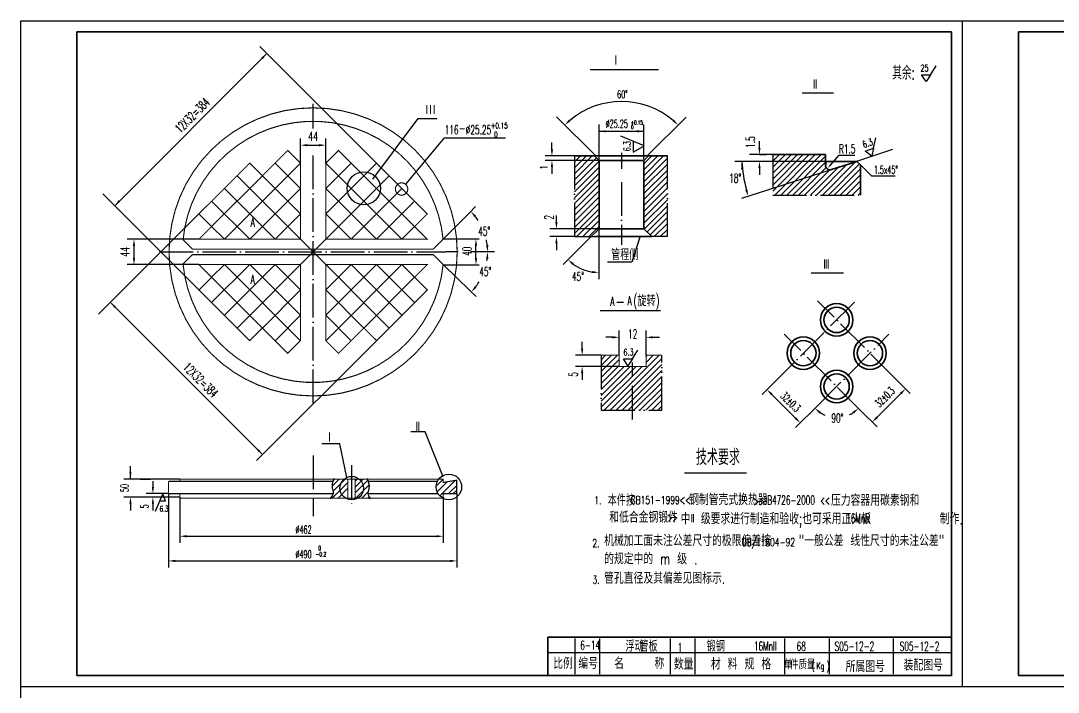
# Model space of a CAD drawing. Extents: x 0 to 841, y 6 to 600.
# Drawn here: x 0 to 462.7, y 300.5 to 600 of the extents above; entities that cross this region are included whole.
import ezdxf
from ezdxf.enums import TextEntityAlignment as Align

# ---------------------------------------------------------------- set-up
doc = ezdxf.new("R2010")
doc.units = 0
doc.header["$MEASUREMENT"] = 0
doc.linetypes.add('SDHS', pattern=[21, 15, -2, 0, -2, 0, -2])
doc.linetypes.add('ZHXS', pattern=[19, 15, -2, 0, -2])
doc.layers.get('0').update_dxf_attribs({"linetype": 'CONTINUOUS'})
for name, color, linetype in [('1', 7, 'ZHXS'), ('2', 7, 'SDHS'), ('4', 1, 'CONTINUOUS'), ('FRAME', 1, 'CONTINUOUS')]:
    doc.layers.add(name, color=color, linetype=linetype)
doc.styles.add('HZ', font='txt', dxfattribs={"width": 0.6, "bigfont": 'hztxt'})
doc.styles.add('HZ1', font='TXT1', dxfattribs={"width": 0.65, "bigfont": 'HZTXT'})

# ---------------------------------------------------------------- blocks, each defined once
blk = doc.blocks.new('*X3')
at = {"color": 0}
for p, q in [((356.5, 483.78), (372.72, 500)), ((356.5, 486.43), (370.07, 500)), ((356.5, 489.08), (367.42, 500)), ((356.5, 491.73), (364.77, 500)), ((356.5, 494.39), (362.11, 500)), ((356.5, 497.04), (359.46, 500)), ((356.5, 499.69), (356.81, 500)), ((357.37, 482), (375.37, 500)), ((360.02, 482), (378.02, 500)), ((362.68, 482), (380, 499.32)), ((365.33, 482), (380, 496.67)), ((375.93, 482), (389.49, 495.56)), ((378.59, 482), (393.39, 496.81)), ((381.24, 482), (395.12, 495.88)), ((367.98, 482), (380.06, 494.08)), ((370.63, 482), (381.69, 493.06)), ((373.28, 482), (385.59, 494.31)), ((383.89, 482), (395.5, 493.61)), ((386.54, 482), (395.5, 490.96)), ((389.19, 482), (395.5, 488.31)), ((391.84, 482), (395.5, 485.66)), ((394.5, 482), (395.5, 483))]:
    blk.add_line(p, q, dxfattribs=at)
blk = doc.blocks.new('C4Z')
for p, q in [((2.5, 3), (5, 7)), ((0.5, 0), (-1.5, 3)), ((-1.5, 3), (2.5, 3)), ((2.5, 3), (0.5, 0))]:
    blk.add_line(p, q)
at = {"style": 'HZ', "width": 0.6}
blk.add_text('6.3', height=3, dxfattribs=at).set_placement((-1.5, 4.5))
blk = doc.blocks.new('B')
at = {"style": 'HZ1', "width": 0.65}
blk.add_text('所属图号', height=5, dxfattribs=at).set_placement((-21.16, 1))
blk = doc.blocks.new('D')
at = {"style": 'HZ'}
for s, height, width, p in [('单  ', 4, 0.7, (2.95, 4.05)), ('件质量', 4, 0.7, (5.59, 4.05)), ('(', 3.5, 0.6, (15.27, 4.16)), ('Kg', 3, 0.7, (17.36, 4.1)), (')', 3.5, 0.6, (22, 3.89))]:
    blk.add_text(s, height=height, dxfattribs=dict(at, width=width)).set_placement(p)
blk = doc.blocks.new('*X18')
at = {"color": 0}
for p, q in [((663, 535.72), (670.28, 543)), ((663, 538.37), (667.63, 543)), ((663, 541.02), (664.98, 543)), ((664.34, 518.5), (688.84, 543)), ((666.99, 518.5), (690, 541.51)), ((683, 539.81), (686.19, 543)), ((683, 542.46), (683.54, 543)), ((663, 533.07), (671, 541.07)), ((663, 530.42), (671, 538.42)), ((663, 519.81), (681.19, 538)), ((663, 522.46), (678.54, 538)), ((663, 525.11), (675.89, 538)), ((663, 527.77), (673.23, 538)), ((669.64, 518.5), (690, 538.86)), ((672.3, 518.5), (690, 536.2)), ((674.95, 518.5), (690, 533.55)), ((677.6, 518.5), (690, 530.9)), ((680.25, 518.5), (690, 528.25)), ((682.9, 518.5), (690, 525.6)), ((685.55, 518.5), (690, 522.95)), ((688.21, 518.5), (690, 520.29))]:
    blk.add_line(p, q, dxfattribs=at)

msp = doc.modelspace()

# ---------------------------------------------------------------- linework, layer by layer
for p, q in [((0, 6), (0, 600)), ((0, 600), (841, 600)), ((420, 303), (420, 600)), ((158.67, 536.5), (106.59, 588.58)), ((42.18, 517.81), (109.48, 585.11)), ((405.72, 575.9), (408.22, 579.9)), ((253.89, 578.2), (284.39, 578.2)), ((260.48, 578.2), (274.09, 578.2)), ((401.72, 575.9), (405.72, 575.9)), ((403.72, 572.9), (401.72, 575.9)), ((405.72, 575.9), (403.72, 572.9)), ((348.42, 567.78), (362.42, 567.78)), ((157.04, 529.34), (177.17, 556.41)), ((177.17, 556.41), (185.67, 556.41)), ((256.39, 539.7), (238.92, 557.17)), ((279.39, 539.7), (296.73, 557.05)), ((257.89, 537.7), (257.89, 553.7)), ((257.89, 550.7), (277.89, 550.7)), ((277.89, 538.2), (277.89, 553.7)), ((124.73, 536.5), (124.73, 547.5)), ((136.04, 536.5), (136.04, 547.5)), ((171.88, 527.29), (189, 547.71)), ((189, 547.71), (216.22, 547.71)), ((277.96, 544.17), (267.56, 548.57)), ((273.16, 546.17), (273.16, 541.37)), ((329.42, 543.28), (329.42, 546.28)), ((127.73, 544.5), (133.04, 544.5)), ((236.89, 542.7), (236.89, 545.7)), ((273.16, 541.37), (277.96, 544.17)), ((372.42, 537.28), (388.92, 542.78)), ((246.89, 539.7), (233.89, 539.7)), ((257.89, 537.7), (233.89, 537.7)), ((326.42, 537.28), (318.5, 537.28)), ((335.42, 540.28), (325, 540.28)), ((358.92, 537.28), (326.42, 537.28)), ((329.42, 540.28), (332.42, 540.28)), ((359, 537), (359, 535.56)), ((360.89, 535.49), (364.96, 540.1)), ((361.61, 533.66), (372.92, 537.28)), ((364.96, 540.1), (367.96, 540.1)), ((367.96, 540.1), (372, 540.1)), ((124.73, 536.5), (90.79, 502.56)), ((124.73, 525.19), (113.41, 536.5)), ((136.04, 536.5), (169.98, 502.56)), ((136.04, 525.19), (147.35, 536.5)), ((236.89, 534.7), (236.89, 531.7)), ((360.42, 533.28), (321.42, 520.78)), ((329.42, 534.28), (329.42, 531.28)), ((360.8, 535.49), (360.98, 535.49)), ((360.89, 535.4), (360.89, 535.58)), ((374.42, 535.78), (379.42, 530.78)), ((107.76, 530.85), (85.13, 508.22)), ((130.38, 496.91), (96.44, 530.85)), ((124.73, 513.88), (107.76, 530.85)), ((130.38, 496.91), (164.33, 530.85)), ((136.04, 513.88), (153.01, 530.85)), ((153.01, 530.85), (175.64, 508.22)), ((379.42, 530.78), (389.92, 530.78)), ((113.41, 502.56), (90.79, 525.19)), ((124.73, 525.19), (102.1, 502.56)), ((136.04, 525.19), (158.67, 502.56)), ((147.35, 502.56), (169.98, 525.19)), ((79.47, 479.93), (36.59, 522.82)), ((102.1, 502.56), (85.13, 519.53)), ((158.67, 502.56), (175.64, 519.53)), ((79.47, 513.88), (34.68, 469.08)), ((124.73, 513.88), (113.41, 502.56)), ((136.04, 513.88), (147.35, 502.56)), ((200.07, 514.33), (188.5, 502.68)), ((202.81, 517.08), (200.07, 514.33)), ((238.89, 510.2), (238.89, 513.2)), ((90.79, 502.56), (85.13, 508.22)), ((169.98, 502.56), (175.64, 508.22)), ((257.89, 507.2), (235.89, 507.2)), ((257.89, 490.92), (257.89, 507.2)), ((79.47, 502.56), (47.5, 502.56)), ((188.5, 502.68), (199.5, 502.68)), ((199.5, 502.68), (204.5, 502.68)), ((248.06, 503.7), (235.89, 503.7)), ((238.89, 500.7), (238.89, 497.7)), ((246.35, 495.71), (254.37, 503.7)), ((246.89, 503.7), (255.89, 503.7)), ((276.11, 503.48), (272.53, 492.37)), ((288.39, 503.7), (281.4, 503.7)), ((50.5, 499.56), (50.5, 494.25)), ((130.38, 496.91), (96.44, 462.96)), ((130.38, 496.91), (164.33, 462.96)), ((195, 496.91), (189.5, 496.91)), ((211.21, 496.91), (200.5, 496.91)), ((203, 494.13), (203, 499.68)), ((241.94, 491.32), (246.35, 495.71)), ((79.47, 491.25), (47.5, 491.25)), ((90.79, 491.25), (85.13, 485.59)), ((102.1, 491.25), (85.13, 474.28)), ((124.73, 457.31), (90.79, 491.25)), ((113.41, 491.25), (90.79, 468.62)), ((124.73, 468.62), (102.1, 491.25)), ((124.73, 479.93), (113.41, 491.25)), ((136.04, 479.93), (147.35, 491.25)), ((136.04, 457.31), (169.98, 491.25)), ((136.04, 468.62), (158.67, 491.25)), ((147.35, 491.25), (169.98, 468.62)), ((158.67, 491.25), (175.64, 474.28)), ((169.98, 491.25), (175.64, 485.59)), ((188.5, 491.13), (199.5, 491.13)), ((200.28, 479.69), (188.51, 491.15)), ((199.5, 491.13), (204.5, 491.13)), ((257.89, 484.69), (257.89, 490.92)), ((272.53, 492.37), (261.62, 492.37)), ((352.42, 487.55), (366.92, 487.55)), ((107.76, 462.96), (85.13, 485.59)), ((153.01, 462.96), (175.64, 485.59)), ((124.73, 479.93), (107.76, 462.96)), ((136.04, 479.93), (153.01, 462.96)), ((203.1, 476.95), (200.28, 479.69)), ((40.28, 474.09), (107.57, 406.8)), ((265.78, 474.53), (268.77, 474.53)), ((124.73, 468.62), (113.41, 457.31)), ((136.04, 468.62), (147.35, 457.31)), ((258.36, 470.8), (285.36, 470.8)), ((263.86, 458.8), (260.86, 458.8)), ((266.86, 450.8), (266.86, 461.8)), ((278.86, 450.8), (278.86, 461.8)), ((281.86, 458.8), (284.86, 458.8)), ((158.67, 457.31), (105.18, 403.82)), ((250.36, 453.8), (250.36, 456.8)), ((258.86, 450.8), (247.36, 450.8)), ((266.86, 445.8), (247.36, 445.8)), ((250.36, 442.8), (250.36, 439.8)), ((339.82, 442.53), (330.66, 433.37)), ((389.71, 440.71), (396.7, 433.73)), ((334.91, 433.37), (345.51, 422.76)), ((381.85, 423.12), (392.45, 433.73)), ((355.16, 428.17), (345.51, 418.52)), ((372.74, 427.99), (373.61, 427.11)), ((374.86, 425.86), (381.85, 418.88)), ((180.42, 416.58), (173.92, 416.58)), ((188.42, 396.58), (180.42, 416.58)), ((142.33, 411.3), (134.33, 411.3)), ((145.44, 396.35), (142.33, 411.3)), ((48.92, 395.58), (48.92, 401.3)), ((295.97, 398.34), (323.66, 398.34)), ((55.92, 395.58), (45.92, 395.58)), ((53.42, 395.58), (57.92, 395.58)), ((70.92, 395.58), (55.92, 395.58)), ((58.92, 394.58), (58.92, 391.58)), ((65.92, 389.08), (55.92, 389.08)), ((63.42, 389.08), (59.92, 381.08)), ((64.53, 385.75), (63.42, 389.08)), ((65.92, 389.08), (65.92, 356.08)), ((194.42, 389.08), (194.42, 356.08)), ((55.92, 387.58), (45.92, 387.58)), ((48.92, 384.58), (48.92, 381.58)), ((70.92, 387.58), (55.92, 387.58)), ((58.92, 384.58), (58.92, 381.58)), ((64.53, 385.75), (61.96, 385.75)), ((70.92, 387.58), (70.92, 367.08)), ((188.42, 387.58), (188.42, 367.08)), ((73.92, 370.08), (185.42, 370.08)), ((68.92, 359.08), (191.42, 359.08)), ((247.08, 324.54), (247.08, 308.59)), ((258.08, 324.54), (258.08, 308.59)), ((289.58, 324.54), (289.58, 308.59)), ((300.58, 324.54), (300.58, 308.59)), ((340.58, 324.54), (340.58, 308.59)), ((360.58, 324.54), (360.58, 308.59)), ((389.08, 324.54), (389.08, 308.59)), ((414.92, 318.04), (235.08, 318.04)), ((0, 303), (841, 303))]:
    msp.add_line(p, q)
at = {"color": 0}
for p, q in [((246.89, 539.65), (246.94, 539.7)), ((246.89, 531.7), (254.89, 539.7)), ((246.89, 534.35), (252.24, 539.7)), ((246.89, 537), (249.59, 539.7)), ((246.89, 529.04), (256.72, 538.87)), ((246.89, 526.39), (257.89, 537.39)), ((277.89, 530.88), (286.71, 539.7)), ((277.89, 533.53), (284.06, 539.7)), ((277.89, 536.18), (281.41, 539.7)), ((277.89, 528.22), (288.39, 538.72)), ((246.89, 523.74), (257.89, 534.74)), ((246.89, 521.09), (257.89, 532.09)), ((277.89, 525.57), (288.39, 536.07)), ((277.89, 522.92), (288.39, 533.42)), ((246.89, 518.44), (257.89, 529.44)), ((277.89, 520.27), (288.39, 530.77)), ((277.89, 517.62), (288.39, 528.12)), ((246.89, 515.79), (257.89, 526.79)), ((246.89, 513.13), (257.89, 524.13)), ((277.89, 514.97), (288.39, 525.47)), ((246.89, 510.48), (257.89, 521.48)), ((246.89, 507.83), (257.89, 518.83)), ((257.83, 521.43), (257.89, 521.48)), ((277.89, 512.31), (288.39, 522.81)), ((277.89, 509.66), (288.39, 520.16)), ((246.89, 505.18), (257.89, 516.18)), ((277.98, 507.11), (288.39, 517.51)), ((279.31, 505.78), (288.39, 514.86)), ((248.06, 503.7), (257.89, 513.53)), ((250.71, 503.7), (257.89, 510.88)), ((257.79, 513.43), (257.89, 513.53)), ((280.64, 504.46), (288.39, 512.21)), ((282.53, 503.7), (288.39, 509.56)), ((253.37, 503.7), (257.89, 508.22)), ((285.19, 503.7), (288.39, 506.9)), ((138.83, 392.38), (142.03, 395.58)), ((138.83, 387.08), (145.87, 394.11)), ((139.3, 390.19), (144.68, 395.58)), ((149.09, 394.68), (149.99, 395.58)), ((149.09, 392.03), (152.64, 395.58)), ((149.09, 389.38), (154.73, 395.02)), ((185.23, 392.49), (188.32, 395.58)), ((185.65, 389.9), (190.1, 394.36)), ((186.84, 388.1), (193.7, 394.96)), ((141.49, 387.08), (145.87, 391.46)), ((149.44, 387.08), (155.31, 392.95)), ((152.09, 387.08), (154.86, 389.85)), ((190.82, 389.08), (194.42, 392.68)), ((192.84, 389.08), (194.42, 390.66)), ((154.74, 387.08), (155.31, 387.64)), ((187.84, 387.08), (188.42, 387.66))]:
    msp.add_line(p, q, dxfattribs=at)
for points, format in [([(360.89, 535.4, 0.5, 0, 0), (359.55, 533.97, 0, 0, 0)], "xyseb"), ([(114.5, 509.13, 0, 0.5, 0), (110.5, 509.13, 0, 0, 0), (106, 509.13, 0, 0, 0), (106, 502.63, 0, 0, 0)], "xyseb"), ([(114.5, 484.68, 0, 0.5, 0), (110.5, 484.68, 0, 0, 0), (106, 484.68, 0, 0, 0), (106, 491.18, 0, 0, 0)], "xyseb"), ([(139.83, 395.8, 0.070249), (139.02, 393.97, 0.083741), (138.83, 392.3, 0.073842), (139.1, 391, -0.080026), (139.33, 389.8, -0.12437), (139.01, 388.35, -0.094593), (137.83, 386.8)], "xyb"), ([(154.33, 395.8, -0.060554), (155.14, 393.9, -0.077794), (155.33, 392.3, -0.071584), (155.05, 390.7, 0.082424), (154.83, 389.3, 0.092677), (155.05, 388.21, 0.064039), (155.83, 386.8)], "xyb")]:
    msp.add_lwpolyline(points, format=format)
for centre, radius in [((153, 525.25), 7.41), ((147.58, 391.55), 5.25), ((190.92, 392.08), 5.7)]:
    msp.add_circle(centre, radius)
for centre, radius, start, end in [((267.89, 528.2), 35.78, 49.8058, 130.1942), ((382.26, 540.28), 60.73, 182.8308, 194.9405), ((182.77, 496.91), 25.44, 33.4461, 38.426), ((182.77, 496.91), 25.44, 6.7595, 12.0993), ((182.6, 496.91), 25.61, 351.3747, 353.2849), ((257.89, 507.2), 19.51, 233.7134, 261.1813), ((182.6, 496.91), 25.61, 322.4847, 328.4042), ((363.86, 436.87), 13.79, 237.4848, 247.6661), ((363.86, 436.87), 13.79, 294.3668, 302.5152)]:
    msp.add_arc(centre, radius, start, end)
for points in [[(108, 582.93), (107.3, 583.63), (109.77, 585.4)], [(245.13, 555.17), (244.46, 555.9), (242.59, 553.5)], [(290.64, 555.17), (291.31, 555.9), (293.18, 553.5)], [(260.89, 550.2), (260.89, 551.2), (257.89, 550.7)], [(274.89, 550.2), (274.89, 551.2), (277.89, 550.7)], [(127.73, 545), (127.73, 544), (124.73, 544.5)], [(133.04, 545), (133.04, 544), (136.04, 544.5)], [(237.39, 542.7), (236.39, 542.7), (236.89, 539.7)], [(329.92, 543.28), (328.92, 543.28), (329.42, 540.28)], [(237.39, 534.7), (236.39, 534.7), (236.89, 537.7)], [(329.92, 534.28), (328.92, 534.28), (329.42, 537.28)], [(322.23, 533.74), (321.23, 533.65), (321.45, 536.68)], [(324.07, 524.76), (323.11, 524.48), (324.43, 521.74)], [(44.36, 519.29), (43.66, 519.99), (41.89, 517.52)], [(202.33, 512.39), (203.07, 513.05), (200.7, 514.95)], [(239.39, 510.2), (238.39, 510.2), (238.89, 507.2)], [(50, 499.56), (51, 499.56), (50.5, 502.56)], [(203.5, 499.68), (202.5, 499.68), (203, 502.68)], [(207.53, 499.87), (208.53, 499.93), (208.21, 496.91)], [(239.39, 500.7), (238.39, 500.7), (238.89, 503.7)], [(207.54, 493.94), (208.53, 493.88), (208.21, 496.91)], [(50, 494.25), (51, 494.25), (50.5, 491.25)], [(203.5, 494.13), (202.5, 494.13), (203, 491.13)], [(246.66, 491.86), (246.01, 491.1), (244.06, 493.43)], [(254.93, 488.42), (254.86, 487.43), (257.89, 487.69)], [(202.54, 481.64), (203.29, 480.98), (200.95, 479.04)], [(41.75, 471.91), (42.46, 472.62), (39.98, 474.39)], [(263.86, 458.3), (263.86, 459.3), (266.86, 458.8)], [(281.86, 458.3), (281.86, 459.3), (278.86, 458.8)], [(250.86, 453.8), (249.86, 453.8), (250.36, 450.8)], [(250.86, 442.8), (249.86, 442.8), (250.36, 445.8)], [(334.55, 433.02), (335.26, 433.72), (332.78, 435.49)], [(392.81, 433.38), (392.1, 434.08), (394.57, 435.85)], [(356.76, 425.63), (356.13, 424.85), (354.11, 427.11)], [(370.96, 425.63), (371.59, 424.85), (373.61, 427.11)], [(345.16, 422.41), (345.87, 423.12), (347.63, 420.64)], [(382.2, 422.77), (381.49, 423.48), (379.73, 421)], [(105.39, 408.27), (106.1, 408.98), (107.87, 406.51)], [(49.42, 398.58), (48.42, 398.58), (48.92, 395.58)], [(59.42, 392.08), (58.42, 392.08), (58.92, 389.08)], [(49.42, 384.58), (48.42, 384.58), (48.92, 387.58)], [(59.42, 384.58), (58.42, 384.58), (58.92, 387.58)], [(73.92, 369.58), (73.92, 370.58), (70.92, 370.08)], [(185.42, 369.58), (185.42, 370.58), (188.42, 370.08)], [(68.92, 358.58), (68.92, 359.58), (65.92, 359.08)], [(191.42, 358.58), (191.42, 359.58), (194.42, 359.08)]]:
    msp.add_solid(points)
at = {"layer": '1'}
for p, q in [((130.38, 552), (130.38, 562.91)), ((130.38, 429.41), (130.38, 542)), ((267.89, 541.05), (267.89, 533.94)), ((267.89, 528.05), (267.89, 500.02)), ((61.92, 496.91), (189.5, 496.91)), ((371.79, 474.5), (339.82, 442.53)), ((389.71, 440.71), (355.32, 475.1)), ((374.86, 425.86), (340.47, 460.25)), ((355.16, 428.17), (387.17, 460.18)), ((272.86, 422.14), (272.86, 447.64)), ((130.42, 406.08), (130.42, 379.08)), ((147.57, 401.8), (147.57, 382.8))]:
    msp.add_line(p, q, dxfattribs=at)
at = {"layer": '2'}
for p, q in [((246.89, 539.7), (246.89, 503.2)), ((288.39, 539.7), (288.39, 539.7)), ((288.39, 503.7), (288.39, 539.7)), ((335.42, 540.28), (335.42, 522.28)), ((335.42, 522.28), (374.42, 522.28)), ((258.86, 450.8), (258.86, 426.3)), ((285.86, 426.3), (285.86, 450.8)), ((258.86, 426.3), (285.86, 426.3))]:
    msp.add_line(p, q, dxfattribs=at)
at = {"layer": '4', "lineweight": 35}
for p, q in [((255.89, 539.7), (246.89, 539.7)), ((255.39, 539.7), (267.89, 539.7)), ((257.89, 537.7), (255.89, 539.7)), ((257.89, 537.7), (267.89, 537.7)), ((257.89, 507.2), (257.89, 537.7)), ((280.39, 539.7), (267.89, 539.7)), ((277.89, 537.7), (267.89, 537.7)), ((277.89, 537.7), (279.89, 539.7)), ((277.89, 507.2), (277.89, 537.7)), ((279.89, 539.7), (288.39, 539.7)), ((257.89, 507.2), (254.37, 503.7)), ((257.89, 507.2), (267.89, 507.2)), ((277.89, 507.2), (267.89, 507.2)), ((277.89, 507.2), (281.4, 503.7)), ((255.89, 503.7), (267.89, 503.7)), ((281.4, 503.7), (267.89, 503.7))]:
    msp.add_line(p, q, dxfattribs=at)
at = {"layer": 'FRAME', "lineweight": 35}
for p, q in [((25, 308), (25, 595)), ((25, 595), (415, 595)), ((415, 308), (415, 595)), ((445, 595), (836, 595)), ((445, 308), (445, 595)), ((335.42, 540.28), (358.92, 540.28)), ((358.92, 540.28), (358.92, 535.14)), ((372.92, 537.28), (358.92, 537.28)), ((361.16, 533.51), (372.92, 537.28)), ((372.92, 537.28), (374.42, 535.78)), ((374.42, 535.78), (374.42, 522.28)), ((414.92, 325.04), (235.08, 325.04)), ((235.08, 325.04), (235.08, 308)), ((25, 308), (415, 308)), ((445, 308), (836, 308))]:
    msp.add_line(p, q, dxfattribs=at)
at = {"layer": 'FRAME', "lineweight": 35, "const_width": 0.5}
for points in [[(194.63, 496.91, 1), (66.13, 496.91, 0.909496)], [(188.36, 502.54, 0.909496), (72.38, 502.29, 1)], [(66.13, 496.91, 1), (194.63, 496.91, 0.909496)], [(72.38, 491.52, 0.909496), (188.36, 491.27, 0.954735)]]:
    msp.add_lwpolyline(points, format="xyb", dxfattribs=at)
for points in [[(124.73, 502.56), (124.73, 536.5), (119.07, 542.16), (107.76, 530.85), (102.1, 536.5), (79.47, 513.88), (85.13, 508.22), (79.47, 502.56)], [(136.04, 502.56), (136.04, 536.5), (141.7, 542.16), (153.01, 530.85), (158.67, 536.5), (181.3, 513.88), (175.64, 508.22), (181.3, 502.56)], [(124.73, 491.25), (124.73, 457.31), (119.07, 451.65), (107.76, 462.96), (102.1, 457.31), (79.47, 479.93), (85.13, 485.59), (79.47, 491.25)], [(136.04, 491.25), (136.04, 457.31), (141.7, 451.65), (153.01, 462.96), (158.67, 457.31), (181.3, 479.93), (175.64, 485.59), (181.3, 491.25)]]:
    msp.add_lwpolyline(points, close=True, dxfattribs=at)
msp.add_lwpolyline([(167.09, 524.95, 1), (172.59, 524.95, 1)], format="xyb", close=True, dxfattribs=at)
for points in [[(76.55, 498.13), (72.38, 502.29)], [(183.95, 498.13), (188.5, 502.68)], [(76.55, 495.68), (72.38, 491.52)], [(76.55, 498.13), (130.5, 498.13)], [(76.55, 495.68), (130.5, 495.68)], [(183.95, 498.13), (130.27, 498.13)], [(183.95, 495.68), (130.27, 495.68)], [(183.95, 495.68), (188.5, 491.13)], [(272.86, 445.8), (266.86, 445.8), (266.86, 450.8), (258.86, 450.8)], [(272.86, 445.8), (278.86, 445.8), (278.86, 450.8), (285.86, 450.8)], [(70.92, 394.58), (65.92, 394.58)], [(65.92, 394.58), (65.92, 389.08)], [(123.92, 395.58), (70.92, 395.58), (70.92, 394.58)], [(70.92, 394.58), (139.22, 394.58)], [(130.92, 395.58), (123.42, 395.58)], [(123.92, 395.58), (130.92, 395.58)], [(137.92, 395.58), (130.92, 395.58)], [(130.92, 395.58), (188.42, 395.58), (188.42, 394.08), (194.42, 395.08), (194.42, 389.08), (188.42, 389.08), (188.42, 387.08), (130.92, 387.08)], [(145.87, 395.26), (145.87, 387.08)], [(149.09, 395.26), (149.09, 387.08)], [(154.91, 394.58), (185.8, 394.58)], [(65.92, 389.08), (70.92, 389.08), (70.92, 387.08), (130.92, 387.08)], [(70.92, 389.08), (139.27, 389.08)], [(154.84, 389.08), (186.07, 389.08)]]:
    msp.add_lwpolyline(points, dxfattribs=at)
at = {"layer": 'FRAME', "lineweight": 35}
for centre, radius, start, end in [((360.89, 535.49), 2, 190.2109, 277.8122), ((363.86, 466.57), 7.25, 45, 225), ((363.86, 466.57), 5.65, 45, 225), ((363.86, 466.57), 7.25, 225, 45), ((363.86, 466.57), 5.65, 225, 45), ((349.01, 451.72), 7.25, 45, 225), ((378.71, 451.72), 7.25, 45, 225), ((349.01, 451.72), 5.65, 45, 225), ((349.01, 451.72), 7.25, 225, 45), ((349.01, 451.72), 5.65, 225, 45), ((378.71, 451.72), 5.65, 45, 225), ((378.71, 451.72), 7.25, 225, 45), ((378.71, 451.72), 5.65, 225, 45), ((363.86, 436.87), 7.25, 45, 225), ((363.86, 436.87), 5.65, 45, 225), ((363.86, 436.87), 7.25, 225, 45), ((363.86, 436.87), 5.65, 225, 45)]:
    msp.add_arc(centre, radius, start, end, dxfattribs=at)

# ---------------------------------------------------------------- block references
at = {"rotation": 20}
msp.add_blockref('C4Z', (379, 539.5), dxfattribs=at)
for name, p in [('*X3', (-21.08, 40.28)), ('C4Z', (270.25, 446.14)), ('*X18', (-404.14, -92.2)), ('D', (337.45, 306.66)), ('B', (389, 308.5))]:
    msp.add_blockref(name, p)

# ---------------------------------------------------------------- texts
at = {"style": 'HZ'}
for s, height, width, p in [('I', 4, 0.6, (264.97, 580.43)), (' 其余:', 6, 0.6, (385.42, 573.78)), ('25', 3, 0.6, (401.22, 577.4)), ('II', 4, 0.6, (353.42, 569.78)), ('60%%D', 3.5, 0.6, (265.97, 565.43)), ('I', 4, 0.6, (180.67, 558.41)), ('I', 4, 0.6, (182.32, 558.41)), ('I', 4, 0.6, (183.97, 558.41)), ('%%C25.25', 3.5, 0.6, (260.84, 552.29)), ('+0.15', 1.8, 0.6, (272.02, 553.68)), ('116－%%C25.25', 4, 0.6, (189.06, 549.36)), ('+0.15', 2.5, 0.6, (209.62, 552.01)), ('0', 1.8, 0.6, (272.2, 551.72)), ('0', 2.5, 0.6, (211.12, 548.01)), ('R1.5', 4, 0.6, (364.9, 540.86)), ('1.5x45%%D', 3.5, 0.6, (380.42, 531.78)), ('18%%d', 4, 0.6, (315.92, 527.78)), ('A', 4, 0.6, (102.5, 508.13)), ('45%%D', 4, 0.6, (204, 504.13)), ('管程侧', 5, 0.6, (263.25, 493.24)), ('III', 4, 0.6, (357.95, 489.55)), ('A', 4, 0.6, (102.5, 482.63)), ('45%%d', 4, 0.6, (204.5, 486.13)), ('45%%D', 4, 0.6, (245.83, 483.93)), ('A', 4, 0.6, (262.92, 472.82)), ('A', 4, 0.6, (270.58, 473.2)), ('(旋转)', 5, 0.6, (273.21, 472.64)), ('12', 4, 0.6, (270.86, 458.3)), ('90%%d', 4, 0.6, (361.5, 420.78)), ('I', 4, 0.6, (137.33, 412.3)), ('技术要求', 7, 0.7, (301.11, 401.84)), ('本件按       ', 5, 0.6, (261.78, 383.7)), ('钢制管壳式换热器', 5, 0.7, (298.06, 383.96)), ('压力容器用碳素钢和', 5, 0.7, (361.35, 383.63)), ('1.', 3.5, 0.7, (255.8, 384.35)), ('GB151-1999<<', 3.5, 0.7, (272.03, 384.45)), ('>>', 3.5, 0.7, (326.7, 383.96)), ('JB4726-2000', 4, 0.6, (331.23, 384.18)), ('<<', 3.5, 0.6, (356.56, 384.18)), ('6.3', 2.5, 0.6, (61.92, 381.08)), ('和低合金钢锻件', 5, 0.7, (262.45, 376.09)), ('>>', 3.5, 0.6, (288.46, 376.64)), ('中', 5, 0.7, (294.27, 375.35)), ('II', 3.5, 0.7, (298.79, 376.36)), ('级要求进行制造和验收;也可采用正火板         制作.', 5, 0.7, (303.29, 375.43)), ('16MnR', 4, 0.6, (368.09, 376.16)), ('%%C462', 3.5, 0.6, (122.5, 371.3)), ('机械加工面未注公差尺寸的极限偏差按', 5, 0.7, (260.16, 365.69)), ('"一般公差 线性尺寸的未注公差"', 5, 0.7, (346.98, 365.69)), ('0', 2, 0.6, (132.68, 363.75)), ('2.', 3.5, 0.7, (254.91, 365.25)), ('GB/T1804-92', 3.5, 0.7, (321.55, 365.69)), ('%%C490', 3.5, 0.6, (122.5, 360.3)), ('-0.2', 2, 0.6, (131.5, 361.05)), ('的规定中的 m 级 .', 5, 0.7, (260.16, 357.54)), ('3.', 3.5, 0.7, (254.99, 348.9)), ('管孔直径及其偏差见图标示.', 5, 0.7, (260.16, 348.92)), ('浮动', 5, 0.6, (269.71, 318.59)), ('管板', 5, 0.6, (275.92, 318.59)), ('锻钢', 5, 0.6, (305.92, 318.59)), ('6-14', 4, 0.6, (249.5, 319.5)), ('1', 4, 0.6, (292.92, 318.59)), ('16MnII', 4, 0.6, (326.92, 319.09)), ('68', 4, 0.6, (346, 319)), ('S05-12-2', 4, 0.6, (362.93, 319)), ('S05-12-2', 4, 0.6, (391.98, 319)), ('比例', 5, 0.7, (237.48, 310.92)), ('编号', 5, 0.7, (248.67, 310.92)), ('名    称', 5, 0.7, (264.67, 310.92)), ('数量', 5, 0.7, (291.26, 310.64)), ('材 料 规 格', 5, 0.7, (307.78, 310.64)), ('装配图号', 5, 0.7, (393.72, 310.14))]:
    msp.add_text(s, height=height, dxfattribs=dict(at, width=width)).set_placement(p)
at = {"style": 'HZ', "width": 0.6}
for s, height, rotation, p in [('12X32=384', 4, 45, (71.16, 549.62)), ('1.5', 4, 90, (327.42, 543.28)), ('6.3', 3.2, 90, (271.96, 541.77)), ('1', 3.2, 90, (234.89, 533.7)), ('2', 4, 90, (237.53, 511.3)), ('40', 4, 90, (201, 495.11)), ('12X32=384', 4, 315, (72.09, 445.11)), ('5', 4, 90, (248.36, 441.2)), ('32%%p0.3', 3.5, 45, (383, 427.33)), ('32%%p0.3', 3.5, 315, (338.5, 432.33)), ('50', 3.5, 90, (48, 389.8)), ('5', 3.5, 90, (56.92, 382.48))]:
    msp.add_text(s, height=height, rotation=rotation, dxfattribs=at).set_placement(p)
at = {"style": 'HZ1', "width": 0.65}
msp.add_text('44', height=4, dxfattribs=at).set_placement((130.38, 548.5), align=Align.MIDDLE_CENTER)
msp.add_text('44', height=4, rotation=90, dxfattribs=at).set_placement((46.5, 496.91), align=Align.MIDDLE_CENTER)
at = {"style": 'HZ', "text_generation_flag": 2, "width": 0.6}
msp.add_text('II', height=4, dxfattribs=at).set_placement((177.92, 417.08))

doc.saveas('drawing.dxf')
